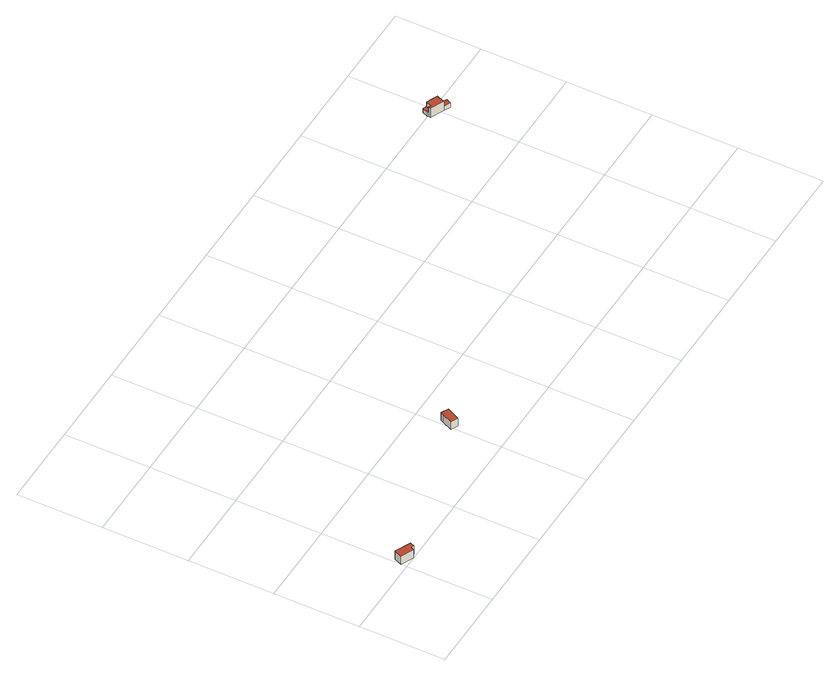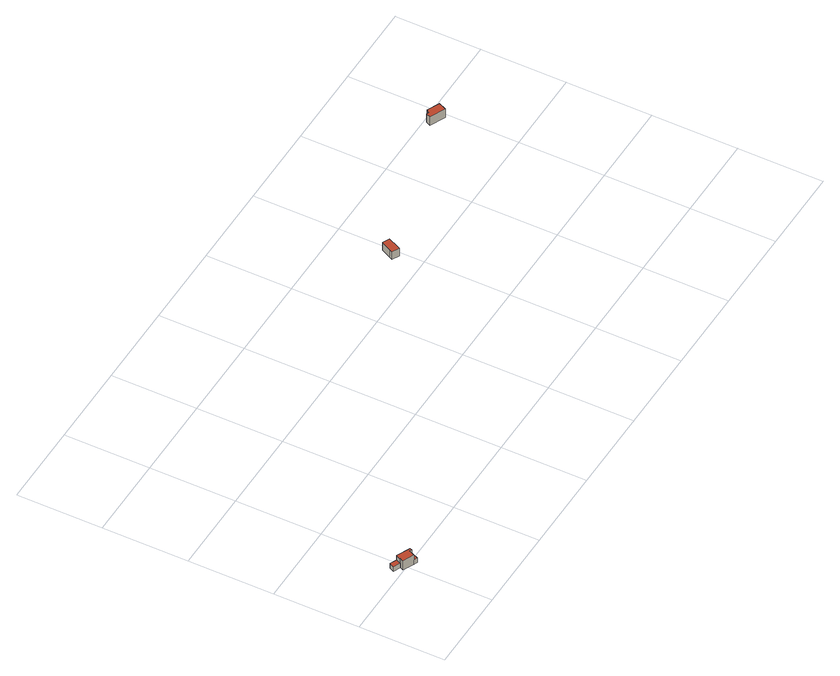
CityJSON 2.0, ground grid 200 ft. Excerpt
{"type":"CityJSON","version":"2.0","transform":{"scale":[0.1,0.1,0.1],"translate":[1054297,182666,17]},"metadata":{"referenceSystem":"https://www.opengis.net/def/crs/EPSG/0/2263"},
"CityObjects":{
"building1":{"type":"Building","attributes":{"name":"Bldg_3210001823","BIN":"4283682"},"geometry":[{"type":"MultiSurface","lod":"2","boundaries":[[[0,1,2,3,4,5]],[[6,7,8,9,10,11]],[[0,5,11,10]],[[1,0,10,9]],[[2,1,9,8]],[[3,2,8,7]],[[4,3,7,6]],[[5,4,6,11]]],"semantics":{"surfaces":[{"type":"RoofSurface","BIN":"4283682"},{"type":"GroundSurface"},{"type":"WallSurface"}],"values":[0,1,2,2,2,2,2,2]}}]},
"building2":{"type":"Building","attributes":{"name":"Bldg_3210018587","BIN":"4283455"},"geometry":[{"type":"MultiSurface","lod":"2","boundaries":[[[12,13,14,15,16,17]],[[18,19,20,21,22,23]],[[12,17,23,22]],[[13,12,22,21]],[[14,13,21,20]],[[15,14,20,19]],[[16,15,19,18]],[[17,16,18,23]]],"semantics":{"surfaces":[{"type":"RoofSurface","BIN":"4283455"},{"type":"GroundSurface"},{"type":"WallSurface"}],"values":[0,1,2,2,2,2,2,2]}}]},
"building3":{"type":"Building","attributes":{"name":"Bldg_3210006740","BIN":"4283277"},"geometry":[{"type":"MultiSurface","lod":"2","boundaries":[[[24,25,26,27]],[[28,29,30,31,32,33,34,35]],[[36,37,38,39,40]],[[41,42,43,44,45,46,47,48,49,50,51]],[[38,30,29,39]],[[39,29,28,40]],[[24,33,32,25]],[[36,40,51,50]],[[37,36,50,49]],[[38,37,49,48]],[[31,30,48,47]],[[32,31,47,46]],[[26,25,46,45]],[[27,26,45,44]],[[24,27,44,43]],[[34,33,43,42]],[[35,34,42,41]],[[28,35,41,51]]],"semantics":{"surfaces":[{"type":"RoofSurface","BIN":"4283277"},{"type":"GroundSurface"},{"type":"WallSurface"}],"values":[0,0,0,1,2,2,2,2,2,2,2,2,2,2,2,2,2,2]}}]}
},
"vertices":[
[90,323,241],[5,139,241],[295,3,241],[330,79,241],[396,48,241],[446,156,241],[396,48,5],[330,79,5],[295,3,5],[5,139,5],[90,323,5],[446,156,5],
[4100,1465,229],[4071,1403,229],[3953,1154,229],[4118,1076,229],[4227,1307,229],[4265,1388,229],[4227,1307,16],[4118,1076,16],[3953,1154,16],[4071,1403,16],[4100,1465,16],[4265,1388,16],
[12104,5900,149],[12053,5789,149],[12205,5718,149],[12257,5829,149],[11876,6096,283],[11815,5964,283],[11763,5988,283],[11739,5935,283],[12053,5789,283],[12104,5900,283],[12093,5905,283],[12128,5979,283],[11797,6133,146],[11735,6001,146],[11763,5988,146],[11815,5964,146],[11876,6096,146],[12128,5979,23],[12093,5905,23],[12104,5900,23],[12257,5829,23],[12205,5718,23],[12053,5789,23],[11739,5935,23],[11763,5988,23],[11735,6001,23],[11797,6133,23],[11876,6096,23]
]}
